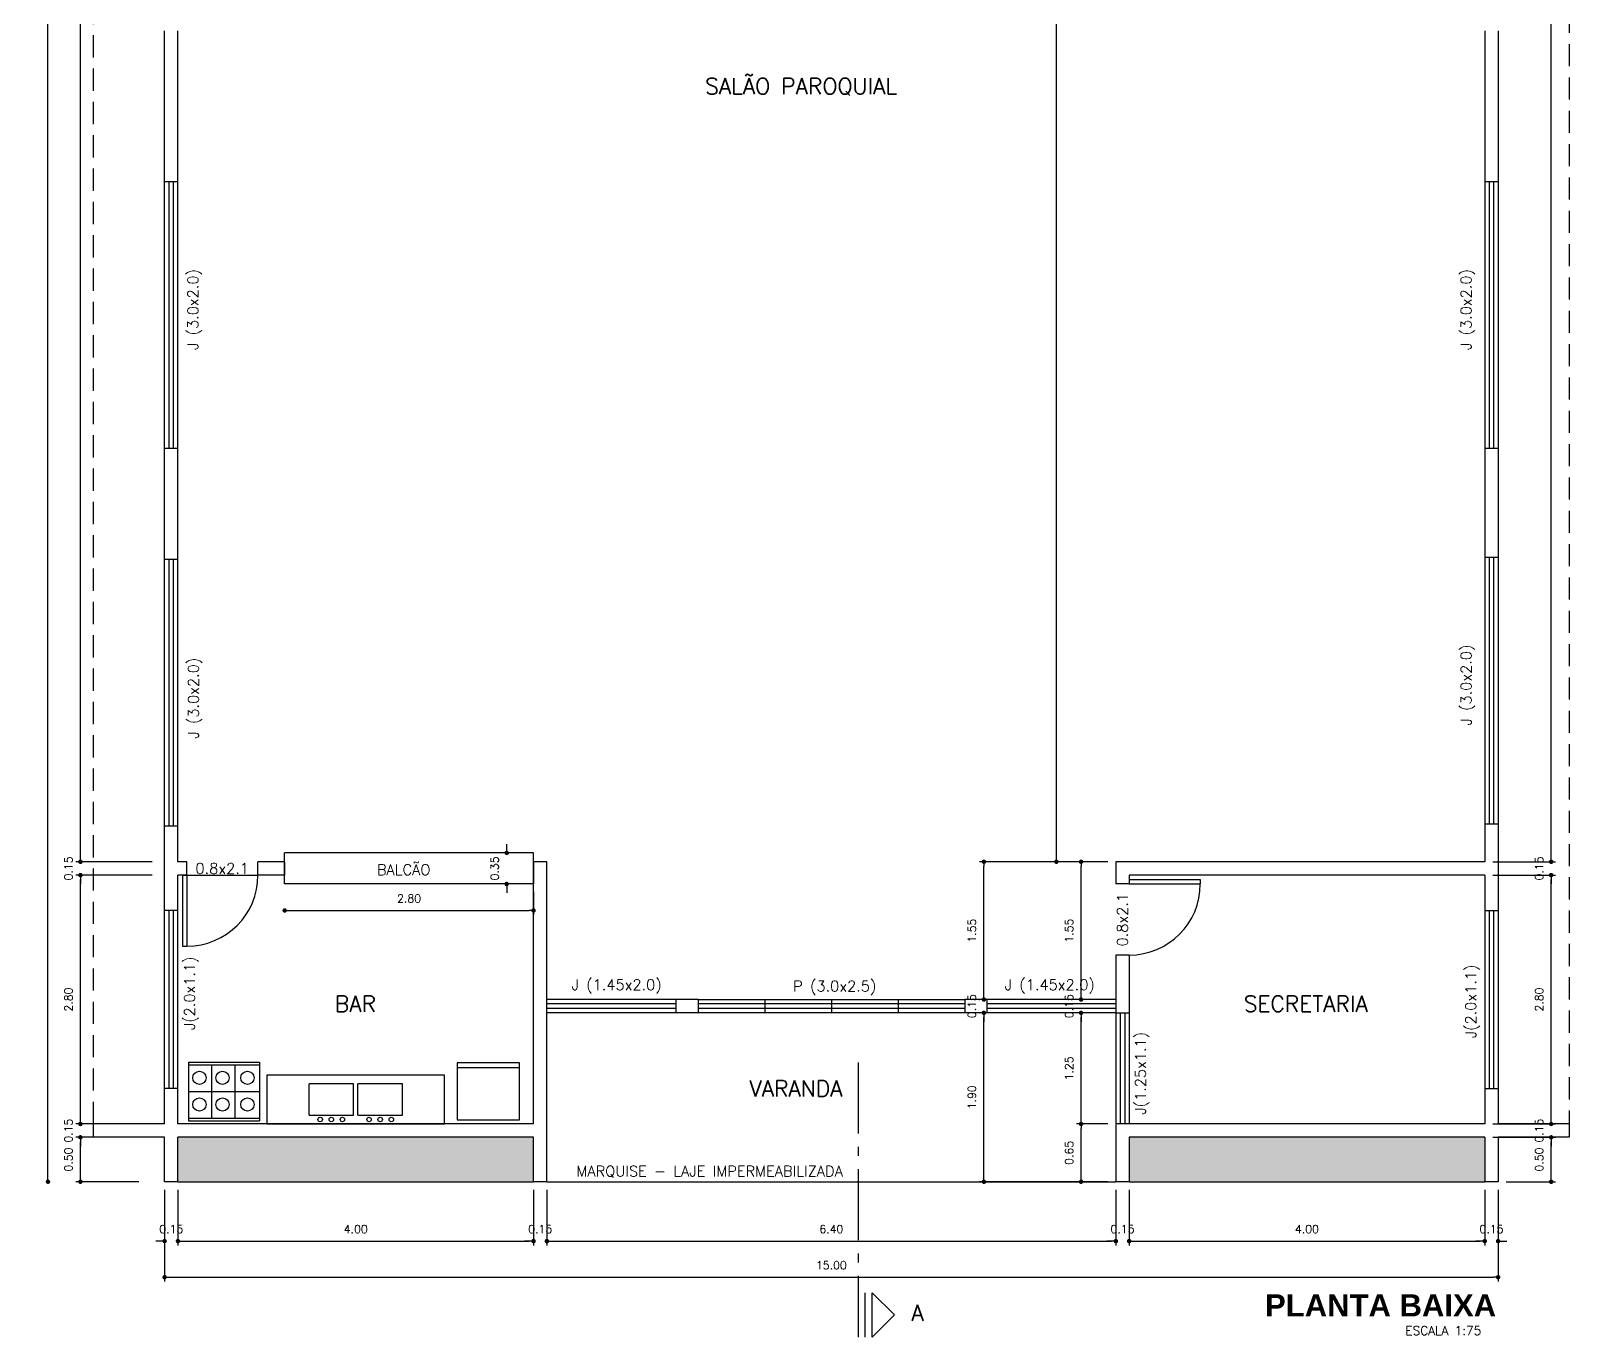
# Model space of a CAD drawing. Extents: x -206 to -86, y 71 to 127.
# Drawn here: x -157.41 to -140.1, y 80.46 to 95.16 of the extents above; entities that cross this region are included whole.
import ezdxf
from ezdxf.enums import TextEntityAlignment as Align

# ---------------------------------------------------------------- set-up
doc = ezdxf.new("R2010")
doc.units = 0
doc.header["$MEASUREMENT"] = 0
doc.linetypes.add('DASHDOT', pattern=[1.1, 0.8, -0.15, 0, -0.15])
doc.linetypes.add('HIDDEN', pattern=[0.375, 0.25, -0.125])
doc.layers.get('0').update_dxf_attribs({"linetype": 'CONTINUOUS'})
doc.layers.get('DEFPOINTS').update_dxf_attribs({"linetype": 'CONTINUOUS'})
for name, color, linetype in [('ACESSÓRIO', 2, 'CONTINUOUS'), ('ALVENARIA', 7, 'CONTINUOUS'), ('ALVENARIA1', 44, 'CONTINUOUS'), ('COBERTURA', 6, 'CONTINUOUS'), ('COTA', 1, 'CONTINUOUS'), ('JAPOR', 142, 'CONTINUOUS'), ('JARDIM', 90, 'CONTINUOUS'), ('TEXTO2', 40, 'CONTINUOUS'), ('TEXTO4', 4, 'CONTINUOUS'), ('TEXTO5', 5, 'CONTINUOUS')]:
    doc.layers.add(name, color=color, linetype=linetype)
doc.styles.add('SANSSERIFBOLD', font='sasb____.pfb')
doc.styles.add('SIMPLEX', font='SIMPLEX.SHX')
doc.dimstyles.new('DIM50', dxfattribs={"dimtxt": 0.09, "dimasz": 0.05, "dimexe": 0.05, "dimexo": 0.09, "dimgap": 0.09, "dimtad": 1, "dimzin": 0, "dimdsep": 46, "dimtxsty": 'SIMPLEX', "dimblk": 'DOT', "dimcen": 0.09, "dimadec": 0, "dimazin": 0, "dimtfac": 1, "dimtix": 1, "dimtofl": 0, "dimtmove": 2, "dimatfit": 3, "dimldrblk": 'DOT', "dimfxl": 1, "dimtolj": 1, "dimtzin": 0, "dimarcsym": 0})

# ---------------------------------------------------------------- blocks, each defined once
blk = doc.blocks.new('BAN2M2C')
at = {"layer": 'ACESSÓRIO'}
for p, q in [((1, 0), (-1, 0)), ((-1, 0), (-1, -0.55)), ((1, -0.55), (1, 0)), ((-0.525, -0.1), (-0.525, -0.45)), ((-0.025, -0.1), (-0.525, -0.1)), ((-0.025, -0.1), (-0.025, -0.45)), ((0.025, -0.1), (0.025, -0.45)), ((0.525, -0.1), (0.025, -0.1)), ((0.525, -0.1), (0.525, -0.45)), ((-0.525, -0.45), (-0.025, -0.45)), ((0.025, -0.45), (0.525, -0.45)), ((-1, -0.55), (1, -0.55))]:
    blk.add_line(p, q, dxfattribs=at)
for centre in [(-0.4, -0.05), (-0.275, -0.05), (-0.15, -0.05), (0.15, -0.05), (0.275, -0.05), (0.4, -0.05)]:
    blk.add_circle(centre, 0.025, dxfattribs=at)
blk = doc.blocks.new('GEL')
at = {"layer": 'ACESSÓRIO'}
for p, q in [((0.64135, 0), (0, 0)), ((0, 0), (0, -0.7)), ((0.5842, -0.7), (0.5842, 0)), ((0.64135, -0.7), (0.64135, 0)), ((0, -0.7), (0.64135, -0.7))]:
    blk.add_line(p, q, dxfattribs=at)
blk = doc.blocks.new('FOG6')
at = {"layer": 'ACESSÓRIO'}
for p, q in [((0.66, 0), (0, 0)), ((0, 0), (0, -0.8)), ((0.66, 0), (0.66, -0.8)), ((0.03, 0), (0.03, -0.8)), ((0.33, 0), (0.33, -0.8)), ((0.63, 0), (0.63, -0.8)), ((0.63, -0.26), (0.03, -0.26)), ((0.63, -0.52), (0.03, -0.52)), ((0.66, -0.8), (0, -0.8))]:
    blk.add_line(p, q, dxfattribs=at)
for centre in [(0.184, -0.122), (0.484, -0.122), (0.184, -0.382), (0.484, -0.382), (0.184, -0.662), (0.484, -0.662)]:
    blk.add_circle(centre, 0.075, dxfattribs=at)
blk = doc.blocks.new('DOT')
at = {"layer": 'ALVENARIA', "color": 0, "linetype": 'ByBlock'}
blk.add_line((-0.5, 0), (-1, 0), dxfattribs=at)
at = {"layer": 'ALVENARIA', "color": 0, "linetype": 'ByBlock', "const_width": 0.5}
blk.add_lwpolyline([(-0.25, 0, 1), (0.25, 0, 1)], format="xyb", close=True, dxfattribs=at)
blk = doc.blocks.new('*D70')
at = {"color": 0, "linetype": 'ByBlock'}
for p, q in [((-155.904, 82.122), (-155.904, 81.494)), ((-155.754, 82.122), (-155.754, 81.494)), ((-155.954, 81.544), (-156.004, 81.544)), ((-155.704, 81.544), (-155.654, 81.544))]:
    blk.add_line(p, q, dxfattribs=at)
at = {"layer": 'DEFPOINTS', "color": 0, "linetype": 'ByBlock'}
for p in [(-155.904, 82.212), (-155.754, 82.212), (-155.754, 81.544)]:
    blk.add_point(p, dxfattribs=at)
at = {"color": 0, "linetype": 'ByBlock', "xscale": 0.05, "yscale": 0.05, "zscale": 0.05}
blk.add_blockref('DOT', (-155.904, 81.544), dxfattribs=at)
at = {"color": 0, "linetype": 'ByBlock', "xscale": 0.05, "yscale": 0.05, "zscale": 0.05, "rotation": 180}
blk.add_blockref('DOT', (-155.754, 81.544), dxfattribs=at)
at = {"color": 0, "linetype": 'ByBlock', "insert": (-155.829, 81.679), "char_height": 0.09, "attachment_point": 5, "style": 'SIMPLEX'}
blk.add_mtext('\\A1;0.15', dxfattribs=at)
blk = doc.blocks.new('*D71')
at = {"color": 0, "linetype": 'ByBlock'}
for p, q in [((-151.754, 82.122), (-151.754, 81.494)), ((-155.704, 81.544), (-151.804, 81.544))]:
    blk.add_line(p, q, dxfattribs=at)
at = {"layer": 'DEFPOINTS', "color": 0, "linetype": 'ByBlock'}
for p in [(-155.754, 82.212), (-151.754, 82.212), (-151.754, 81.544)]:
    blk.add_point(p, dxfattribs=at)
at = {"color": 0, "linetype": 'ByBlock', "xscale": 0.05, "yscale": 0.05, "zscale": 0.05, "rotation": 180}
blk.add_blockref('DOT', (-155.754, 81.544), dxfattribs=at)
at = {"color": 0, "linetype": 'ByBlock', "xscale": 0.05, "yscale": 0.05, "zscale": 0.05}
blk.add_blockref('DOT', (-151.754, 81.544), dxfattribs=at)
at = {"color": 0, "linetype": 'ByBlock', "insert": (-153.754, 81.679), "char_height": 0.09, "attachment_point": 5, "style": 'SIMPLEX'}
blk.add_mtext('\\A1;4.00', dxfattribs=at)
blk = doc.blocks.new('*D72')
at = {"color": 0, "linetype": 'ByBlock'}
for p, q in [((-151.604, 82.122), (-151.604, 81.494)), ((-151.804, 81.544), (-151.854, 81.544)), ((-151.554, 81.544), (-151.504, 81.544))]:
    blk.add_line(p, q, dxfattribs=at)
at = {"layer": 'DEFPOINTS', "color": 0, "linetype": 'ByBlock'}
for p in [(-151.754, 82.212), (-151.604, 82.212), (-151.604, 81.544)]:
    blk.add_point(p, dxfattribs=at)
at = {"color": 0, "linetype": 'ByBlock', "xscale": 0.05, "yscale": 0.05, "zscale": 0.05}
blk.add_blockref('DOT', (-151.754, 81.544), dxfattribs=at)
at = {"color": 0, "linetype": 'ByBlock', "xscale": 0.05, "yscale": 0.05, "zscale": 0.05, "rotation": 180}
blk.add_blockref('DOT', (-151.604, 81.544), dxfattribs=at)
at = {"color": 0, "linetype": 'ByBlock', "insert": (-151.679, 81.679), "char_height": 0.09, "attachment_point": 5, "style": 'SIMPLEX'}
blk.add_mtext('\\A1;0.15', dxfattribs=at)
blk = doc.blocks.new('*D73')
at = {"color": 0, "linetype": 'ByBlock'}
for p, q in [((-145.204, 82.122), (-145.204, 81.494)), ((-151.554, 81.544), (-145.254, 81.544))]:
    blk.add_line(p, q, dxfattribs=at)
at = {"layer": 'DEFPOINTS', "color": 0, "linetype": 'ByBlock'}
for p in [(-151.604, 82.212), (-145.204, 82.212), (-145.204, 81.544)]:
    blk.add_point(p, dxfattribs=at)
at = {"color": 0, "linetype": 'ByBlock', "xscale": 0.05, "yscale": 0.05, "zscale": 0.05, "rotation": 180}
blk.add_blockref('DOT', (-151.604, 81.544), dxfattribs=at)
at = {"color": 0, "linetype": 'ByBlock', "xscale": 0.05, "yscale": 0.05, "zscale": 0.05}
blk.add_blockref('DOT', (-145.204, 81.544), dxfattribs=at)
at = {"color": 0, "linetype": 'ByBlock', "insert": (-148.404, 81.679), "char_height": 0.09, "attachment_point": 5, "style": 'SIMPLEX'}
blk.add_mtext('\\A1;6.40', dxfattribs=at)
blk = doc.blocks.new('*D74')
at = {"color": 0, "linetype": 'ByBlock'}
for p, q in [((-145.054, 82.122), (-145.054, 81.494)), ((-145.254, 81.544), (-145.304, 81.544)), ((-145.004, 81.544), (-144.954, 81.544))]:
    blk.add_line(p, q, dxfattribs=at)
at = {"layer": 'DEFPOINTS', "color": 0, "linetype": 'ByBlock'}
for p in [(-145.204, 82.212), (-145.054, 82.212), (-145.054, 81.544)]:
    blk.add_point(p, dxfattribs=at)
at = {"color": 0, "linetype": 'ByBlock', "xscale": 0.05, "yscale": 0.05, "zscale": 0.05}
blk.add_blockref('DOT', (-145.204, 81.544), dxfattribs=at)
at = {"color": 0, "linetype": 'ByBlock', "xscale": 0.05, "yscale": 0.05, "zscale": 0.05, "rotation": 180}
blk.add_blockref('DOT', (-145.054, 81.544), dxfattribs=at)
at = {"color": 0, "linetype": 'ByBlock', "insert": (-145.129, 81.679), "char_height": 0.09, "attachment_point": 5, "style": 'SIMPLEX'}
blk.add_mtext('\\A1;0.15', dxfattribs=at)
blk = doc.blocks.new('*D75')
at = {"color": 0, "linetype": 'ByBlock'}
for p, q in [((-141.054, 82.122), (-141.054, 81.494)), ((-145.004, 81.544), (-141.104, 81.544))]:
    blk.add_line(p, q, dxfattribs=at)
at = {"layer": 'DEFPOINTS', "color": 0, "linetype": 'ByBlock'}
for p in [(-145.054, 82.212), (-141.054, 82.212), (-141.054, 81.544)]:
    blk.add_point(p, dxfattribs=at)
at = {"color": 0, "linetype": 'ByBlock', "xscale": 0.05, "yscale": 0.05, "zscale": 0.05, "rotation": 180}
blk.add_blockref('DOT', (-145.054, 81.544), dxfattribs=at)
at = {"color": 0, "linetype": 'ByBlock', "xscale": 0.05, "yscale": 0.05, "zscale": 0.05}
blk.add_blockref('DOT', (-141.054, 81.544), dxfattribs=at)
at = {"color": 0, "linetype": 'ByBlock', "insert": (-143.054, 81.679), "char_height": 0.09, "attachment_point": 5, "style": 'SIMPLEX'}
blk.add_mtext('\\A1;4.00', dxfattribs=at)
blk = doc.blocks.new('*D76')
at = {"color": 0, "linetype": 'ByBlock'}
for p, q in [((-140.904, 82.122), (-140.904, 81.494)), ((-141.104, 81.544), (-141.154, 81.544)), ((-140.854, 81.544), (-140.804, 81.544))]:
    blk.add_line(p, q, dxfattribs=at)
at = {"layer": 'DEFPOINTS', "color": 0, "linetype": 'ByBlock'}
for p in [(-141.054, 82.212), (-140.904, 82.212), (-140.904, 81.544)]:
    blk.add_point(p, dxfattribs=at)
at = {"color": 0, "linetype": 'ByBlock', "xscale": 0.05, "yscale": 0.05, "zscale": 0.05}
blk.add_blockref('DOT', (-141.054, 81.544), dxfattribs=at)
at = {"color": 0, "linetype": 'ByBlock', "xscale": 0.05, "yscale": 0.05, "zscale": 0.05, "rotation": 180}
blk.add_blockref('DOT', (-140.904, 81.544), dxfattribs=at)
at = {"color": 0, "linetype": 'ByBlock', "insert": (-140.979, 81.679), "char_height": 0.09, "attachment_point": 5, "style": 'SIMPLEX'}
blk.add_mtext('\\A1;0.15', dxfattribs=at)
blk = doc.blocks.new('*D77')
at = {"color": 0, "linetype": 'ByBlock'}
for p, q in [((-155.904, 82.122), (-155.904, 81.088)), ((-140.904, 82.122), (-140.904, 81.088)), ((-155.854, 81.138), (-140.954, 81.138))]:
    blk.add_line(p, q, dxfattribs=at)
at = {"layer": 'DEFPOINTS', "color": 0, "linetype": 'ByBlock'}
for p in [(-155.904, 82.212), (-140.904, 82.212), (-140.904, 81.138)]:
    blk.add_point(p, dxfattribs=at)
at = {"color": 0, "linetype": 'ByBlock', "xscale": 0.05, "yscale": 0.05, "zscale": 0.05, "rotation": 180}
blk.add_blockref('DOT', (-155.904, 81.138), dxfattribs=at)
at = {"color": 0, "linetype": 'ByBlock', "xscale": 0.05, "yscale": 0.05, "zscale": 0.05}
blk.add_blockref('DOT', (-140.904, 81.138), dxfattribs=at)
at = {"color": 0, "linetype": 'ByBlock', "insert": (-148.404, 81.273), "char_height": 0.09, "attachment_point": 5, "style": 'SIMPLEX'}
blk.add_mtext('\\A1;15.00', dxfattribs=at)
blk = doc.blocks.new('*D127')
at = {"color": 0, "linetype": 'ByBlock'}
for p, q in [((-155.844, 82.712), (-156.701, 82.712)), ((-156.651, 82.262), (-156.651, 82.662)), ((-155.994, 82.212), (-156.701, 82.212))]:
    blk.add_line(p, q, dxfattribs=at)
at = {"layer": 'DEFPOINTS', "color": 0, "linetype": 'ByBlock'}
for p in [(-156.651, 82.712), (-155.754, 82.712), (-155.904, 82.212)]:
    blk.add_point(p, dxfattribs=at)
at = {"color": 0, "linetype": 'ByBlock', "xscale": 0.05, "yscale": 0.05, "zscale": 0.05}
for p, rotation in [((-156.651, 82.712), 90), ((-156.651, 82.212), 270)]:
    blk.add_blockref('DOT', p, dxfattribs=dict(at, rotation=rotation))
at = {"color": 0, "linetype": 'ByBlock', "insert": (-156.786, 82.462), "char_height": 0.09, "attachment_point": 5, "rotation": 90, "style": 'SIMPLEX'}
blk.add_mtext('\\A1;0.50', dxfattribs=at)
blk = doc.blocks.new('*D128')
at = {"color": 0, "linetype": 'ByBlock'}
for p, q in [((-156.651, 82.912), (-156.651, 82.962)), ((-155.844, 82.862), (-156.701, 82.862)), ((-156.651, 82.662), (-156.651, 82.612))]:
    blk.add_line(p, q, dxfattribs=at)
at = {"layer": 'DEFPOINTS', "color": 0, "linetype": 'ByBlock'}
for p in [(-156.651, 82.862), (-155.754, 82.862), (-155.754, 82.712)]:
    blk.add_point(p, dxfattribs=at)
at = {"color": 0, "linetype": 'ByBlock', "xscale": 0.05, "yscale": 0.05, "zscale": 0.05}
for p, rotation in [((-156.651, 82.862), 270), ((-156.651, 82.712), 90)]:
    blk.add_blockref('DOT', p, dxfattribs=dict(at, rotation=rotation))
at = {"color": 0, "linetype": 'ByBlock', "insert": (-156.786, 82.787), "char_height": 0.09, "attachment_point": 5, "rotation": 90, "style": 'SIMPLEX'}
blk.add_mtext('\\A1;0.15', dxfattribs=at)
blk = doc.blocks.new('*D129')
at = {"color": 0, "linetype": 'ByBlock'}
for p, q in [((-155.844, 85.662), (-156.701, 85.662)), ((-156.651, 82.912), (-156.651, 85.612))]:
    blk.add_line(p, q, dxfattribs=at)
at = {"layer": 'DEFPOINTS', "color": 0, "linetype": 'ByBlock'}
for p in [(-156.651, 85.662), (-155.754, 85.662), (-155.754, 82.862)]:
    blk.add_point(p, dxfattribs=at)
at = {"color": 0, "linetype": 'ByBlock', "xscale": 0.05, "yscale": 0.05, "zscale": 0.05}
for p, rotation in [((-156.651, 85.662), 90), ((-156.651, 82.862), 270)]:
    blk.add_blockref('DOT', p, dxfattribs=dict(at, rotation=rotation))
at = {"color": 0, "linetype": 'ByBlock', "insert": (-156.786, 84.262), "char_height": 0.09, "attachment_point": 5, "rotation": 90, "style": 'SIMPLEX'}
blk.add_mtext('\\A1;2.80', dxfattribs=at)
blk = doc.blocks.new('*D130')
at = {"color": 0, "linetype": 'ByBlock'}
for p, q in [((-156.651, 85.862), (-156.651, 85.912)), ((-155.844, 85.812), (-156.701, 85.812)), ((-156.651, 85.612), (-156.651, 85.562))]:
    blk.add_line(p, q, dxfattribs=at)
at = {"layer": 'DEFPOINTS', "color": 0, "linetype": 'ByBlock'}
for p in [(-156.651, 85.812), (-155.754, 85.812), (-155.754, 85.662)]:
    blk.add_point(p, dxfattribs=at)
at = {"color": 0, "linetype": 'ByBlock', "xscale": 0.05, "yscale": 0.05, "zscale": 0.05}
for p, rotation in [((-156.651, 85.812), 270), ((-156.651, 85.662), 90)]:
    blk.add_blockref('DOT', p, dxfattribs=dict(at, rotation=rotation))
at = {"color": 0, "linetype": 'ByBlock', "insert": (-156.786, 85.737), "char_height": 0.09, "attachment_point": 5, "rotation": 90, "style": 'SIMPLEX'}
blk.add_mtext('\\A1;0.15', dxfattribs=at)
blk = doc.blocks.new('*D131')
at = {"color": 0, "linetype": 'ByBlock'}
for p, q in [((-155.844, 106.912), (-156.701, 106.912)), ((-156.651, 85.862), (-156.651, 106.862))]:
    blk.add_line(p, q, dxfattribs=at)
at = {"layer": 'DEFPOINTS', "color": 0, "linetype": 'ByBlock'}
for p in [(-156.651, 106.912), (-155.754, 106.912), (-155.754, 85.812)]:
    blk.add_point(p, dxfattribs=at)
at = {"color": 0, "linetype": 'ByBlock', "xscale": 0.05, "yscale": 0.05, "zscale": 0.05}
for p, rotation in [((-156.651, 106.912), 90), ((-156.651, 85.812), 270)]:
    blk.add_blockref('DOT', p, dxfattribs=dict(at, rotation=rotation))
at = {"color": 0, "linetype": 'ByBlock', "insert": (-156.786, 96.362), "char_height": 0.09, "attachment_point": 5, "rotation": 90, "style": 'SIMPLEX'}
blk.add_mtext('\\A1;21.10', dxfattribs=at)
blk = doc.blocks.new('*D144')
at = {"color": 0, "linetype": 'ByBlock'}
for p, q in [((-155.994, 112.212), (-157.266, 112.212)), ((-157.216, 82.262), (-157.216, 112.162))]:
    blk.add_line(p, q, dxfattribs=at)
at = {"layer": 'DEFPOINTS', "color": 0, "linetype": 'ByBlock'}
for p in [(-157.216, 112.212), (-155.904, 112.212), (-155.904, 82.212)]:
    blk.add_point(p, dxfattribs=at)
at = {"color": 0, "linetype": 'ByBlock', "xscale": 0.05, "yscale": 0.05, "zscale": 0.05}
for p, rotation in [((-157.216, 112.212), 90), ((-157.216, 82.212), 270)]:
    blk.add_blockref('DOT', p, dxfattribs=dict(at, rotation=rotation))
at = {"color": 0, "linetype": 'ByBlock', "insert": (-157.351, 97.212), "char_height": 0.09, "attachment_point": 5, "rotation": 90, "style": 'SIMPLEX'}
blk.add_mtext('\\A1;30.00', dxfattribs=at)
blk = doc.blocks.new('*D145')
at = {"color": 0, "linetype": 'ByBlock'}
for p, q in [((-145.294, 82.862), (-145.645, 82.862)), ((-145.595, 82.262), (-145.595, 82.812)), ((-145.294, 82.212), (-145.645, 82.212))]:
    blk.add_line(p, q, dxfattribs=at)
at = {"layer": 'DEFPOINTS', "color": 0, "linetype": 'ByBlock'}
for p in [(-145.595, 82.862), (-145.204, 82.862), (-145.204, 82.212)]:
    blk.add_point(p, dxfattribs=at)
at = {"color": 0, "linetype": 'ByBlock', "xscale": 0.05, "yscale": 0.05, "zscale": 0.05}
for p, rotation in [((-145.595, 82.862), 90), ((-145.595, 82.212), 270)]:
    blk.add_blockref('DOT', p, dxfattribs=dict(at, rotation=rotation))
at = {"color": 0, "linetype": 'ByBlock', "insert": (-145.73, 82.537), "char_height": 0.09, "attachment_point": 5, "rotation": 90, "style": 'SIMPLEX'}
blk.add_mtext('\\A1;0.65', dxfattribs=at)
blk = doc.blocks.new('*D146')
at = {"color": 0, "linetype": 'ByBlock'}
for p, q in [((-145.294, 84.112), (-145.645, 84.112)), ((-145.595, 82.912), (-145.595, 84.062))]:
    blk.add_line(p, q, dxfattribs=at)
at = {"layer": 'DEFPOINTS', "color": 0, "linetype": 'ByBlock'}
for p in [(-145.595, 84.112), (-145.204, 84.112), (-145.204, 82.862)]:
    blk.add_point(p, dxfattribs=at)
at = {"color": 0, "linetype": 'ByBlock', "xscale": 0.05, "yscale": 0.05, "zscale": 0.05}
for p, rotation in [((-145.595, 84.112), 90), ((-145.595, 82.862), 270)]:
    blk.add_blockref('DOT', p, dxfattribs=dict(at, rotation=rotation))
at = {"color": 0, "linetype": 'ByBlock', "insert": (-145.73, 83.487), "char_height": 0.09, "attachment_point": 5, "rotation": 90, "style": 'SIMPLEX'}
blk.add_mtext('\\A1;1.25', dxfattribs=at)
blk = doc.blocks.new('*D147')
at = {"color": 0, "linetype": 'ByBlock'}
for p, q in [((-145.595, 84.312), (-145.595, 84.362)), ((-145.294, 84.262), (-145.645, 84.262)), ((-145.595, 84.062), (-145.595, 84.012))]:
    blk.add_line(p, q, dxfattribs=at)
at = {"layer": 'DEFPOINTS', "color": 0, "linetype": 'ByBlock'}
for p in [(-145.595, 84.262), (-145.204, 84.262), (-145.204, 84.112)]:
    blk.add_point(p, dxfattribs=at)
at = {"color": 0, "linetype": 'ByBlock', "xscale": 0.05, "yscale": 0.05, "zscale": 0.05}
for p, rotation in [((-145.595, 84.262), 270), ((-145.595, 84.112), 90)]:
    blk.add_blockref('DOT', p, dxfattribs=dict(at, rotation=rotation))
at = {"color": 0, "linetype": 'ByBlock', "insert": (-145.73, 84.187), "char_height": 0.09, "attachment_point": 5, "rotation": 90, "style": 'SIMPLEX'}
blk.add_mtext('\\A1;0.15', dxfattribs=at)
blk = doc.blocks.new('*D148')
at = {"color": 0, "linetype": 'ByBlock'}
for p, q in [((-145.294, 85.812), (-145.645, 85.812)), ((-145.595, 84.312), (-145.595, 85.762))]:
    blk.add_line(p, q, dxfattribs=at)
at = {"layer": 'DEFPOINTS', "color": 0, "linetype": 'ByBlock'}
for p in [(-145.595, 85.812), (-145.204, 85.812), (-145.204, 84.262)]:
    blk.add_point(p, dxfattribs=at)
at = {"color": 0, "linetype": 'ByBlock', "xscale": 0.05, "yscale": 0.05, "zscale": 0.05}
for p, rotation in [((-145.595, 85.812), 90), ((-145.595, 84.262), 270)]:
    blk.add_blockref('DOT', p, dxfattribs=dict(at, rotation=rotation))
at = {"color": 0, "linetype": 'ByBlock', "insert": (-145.73, 85.037), "char_height": 0.09, "attachment_point": 5, "rotation": 90, "style": 'SIMPLEX'}
blk.add_mtext('\\A1;1.55', dxfattribs=at)
blk = doc.blocks.new('*D149')
at = {"color": 0, "linetype": 'ByBlock'}
for p, q in [((-145.294, 84.112), (-146.738, 84.112)), ((-146.688, 82.262), (-146.688, 84.062)), ((-145.294, 82.212), (-146.738, 82.212))]:
    blk.add_line(p, q, dxfattribs=at)
at = {"layer": 'DEFPOINTS', "color": 0, "linetype": 'ByBlock'}
for p in [(-146.688, 84.112), (-145.204, 84.112), (-145.204, 82.212)]:
    blk.add_point(p, dxfattribs=at)
at = {"color": 0, "linetype": 'ByBlock', "xscale": 0.05, "yscale": 0.05, "zscale": 0.05}
for p, rotation in [((-146.688, 84.112), 90), ((-146.688, 82.212), 270)]:
    blk.add_blockref('DOT', p, dxfattribs=dict(at, rotation=rotation))
at = {"color": 0, "linetype": 'ByBlock', "insert": (-146.823, 83.162), "char_height": 0.09, "attachment_point": 5, "rotation": 90, "style": 'SIMPLEX'}
blk.add_mtext('\\A1;1.90', dxfattribs=at)
blk = doc.blocks.new('*D150')
at = {"color": 0, "linetype": 'ByBlock'}
for p, q in [((-146.688, 84.312), (-146.688, 84.362)), ((-146.744, 84.262), (-146.738, 84.262)), ((-146.688, 84.062), (-146.688, 84.012))]:
    blk.add_line(p, q, dxfattribs=at)
at = {"layer": 'DEFPOINTS', "color": 0, "linetype": 'ByBlock'}
for p in [(-146.688, 84.262), (-146.654, 84.262), (-145.204, 84.112)]:
    blk.add_point(p, dxfattribs=at)
at = {"color": 0, "linetype": 'ByBlock', "xscale": 0.05, "yscale": 0.05, "zscale": 0.05}
for p, rotation in [((-146.688, 84.262), 270), ((-146.688, 84.112), 90)]:
    blk.add_blockref('DOT', p, dxfattribs=dict(at, rotation=rotation))
at = {"color": 0, "linetype": 'ByBlock', "insert": (-146.823, 84.187), "char_height": 0.09, "attachment_point": 5, "rotation": 90, "style": 'SIMPLEX'}
blk.add_mtext('\\A1;0.15', dxfattribs=at)
blk = doc.blocks.new('*D151')
at = {"color": 0, "linetype": 'ByBlock'}
for p, q in [((-145.294, 85.812), (-146.738, 85.812)), ((-146.688, 84.312), (-146.688, 85.762))]:
    blk.add_line(p, q, dxfattribs=at)
at = {"layer": 'DEFPOINTS', "color": 0, "linetype": 'ByBlock'}
for p in [(-146.688, 85.812), (-145.204, 85.812), (-146.654, 84.262)]:
    blk.add_point(p, dxfattribs=at)
at = {"color": 0, "linetype": 'ByBlock', "xscale": 0.05, "yscale": 0.05, "zscale": 0.05}
for p, rotation in [((-146.688, 85.812), 90), ((-146.688, 84.262), 270)]:
    blk.add_blockref('DOT', p, dxfattribs=dict(at, rotation=rotation))
at = {"color": 0, "linetype": 'ByBlock', "insert": (-146.823, 85.037), "char_height": 0.09, "attachment_point": 5, "rotation": 90, "style": 'SIMPLEX'}
blk.add_mtext('\\A1;1.55', dxfattribs=at)
blk = doc.blocks.new('*D152')
at = {"color": 0, "linetype": 'ByBlock'}
for p, q in [((-140.964, 82.712), (-140.257, 82.712)), ((-140.307, 82.262), (-140.307, 82.662)), ((-140.814, 82.212), (-140.257, 82.212))]:
    blk.add_line(p, q, dxfattribs=at)
at = {"layer": 'DEFPOINTS', "color": 0, "linetype": 'ByBlock'}
for p in [(-141.054, 82.712), (-140.307, 82.712), (-140.904, 82.212)]:
    blk.add_point(p, dxfattribs=at)
at = {"color": 0, "linetype": 'ByBlock', "xscale": 0.05, "yscale": 0.05, "zscale": 0.05}
for p, rotation in [((-140.307, 82.712), 90), ((-140.307, 82.212), 270)]:
    blk.add_blockref('DOT', p, dxfattribs=dict(at, rotation=rotation))
at = {"color": 0, "linetype": 'ByBlock', "insert": (-140.442, 82.462), "char_height": 0.09, "attachment_point": 5, "rotation": 90, "style": 'SIMPLEX'}
blk.add_mtext('\\A1;0.50', dxfattribs=at)
blk = doc.blocks.new('*D153')
at = {"color": 0, "linetype": 'ByBlock'}
for p, q in [((-140.307, 82.912), (-140.307, 82.962)), ((-140.964, 82.862), (-140.257, 82.862)), ((-140.307, 82.662), (-140.307, 82.612))]:
    blk.add_line(p, q, dxfattribs=at)
at = {"layer": 'DEFPOINTS', "color": 0, "linetype": 'ByBlock'}
for p in [(-141.054, 82.862), (-140.307, 82.862), (-141.054, 82.712)]:
    blk.add_point(p, dxfattribs=at)
at = {"color": 0, "linetype": 'ByBlock', "xscale": 0.05, "yscale": 0.05, "zscale": 0.05}
for p, rotation in [((-140.307, 82.862), 270), ((-140.307, 82.712), 90)]:
    blk.add_blockref('DOT', p, dxfattribs=dict(at, rotation=rotation))
at = {"color": 0, "linetype": 'ByBlock', "insert": (-140.442, 82.787), "char_height": 0.09, "attachment_point": 5, "rotation": 90, "style": 'SIMPLEX'}
blk.add_mtext('\\A1;0.15', dxfattribs=at)
blk = doc.blocks.new('*D154')
at = {"color": 0, "linetype": 'ByBlock'}
for p, q in [((-140.964, 85.662), (-140.257, 85.662)), ((-140.307, 82.912), (-140.307, 85.612))]:
    blk.add_line(p, q, dxfattribs=at)
at = {"layer": 'DEFPOINTS', "color": 0, "linetype": 'ByBlock'}
for p in [(-141.054, 85.662), (-140.307, 85.662), (-141.054, 82.862)]:
    blk.add_point(p, dxfattribs=at)
at = {"color": 0, "linetype": 'ByBlock', "xscale": 0.05, "yscale": 0.05, "zscale": 0.05}
for p, rotation in [((-140.307, 85.662), 90), ((-140.307, 82.862), 270)]:
    blk.add_blockref('DOT', p, dxfattribs=dict(at, rotation=rotation))
at = {"color": 0, "linetype": 'ByBlock', "insert": (-140.442, 84.262), "char_height": 0.09, "attachment_point": 5, "rotation": 90, "style": 'SIMPLEX'}
blk.add_mtext('\\A1;2.80', dxfattribs=at)
blk = doc.blocks.new('*D155')
at = {"color": 0, "linetype": 'ByBlock'}
for p, q in [((-140.307, 85.862), (-140.307, 85.912)), ((-140.964, 85.812), (-140.257, 85.812)), ((-140.307, 85.612), (-140.307, 85.562))]:
    blk.add_line(p, q, dxfattribs=at)
at = {"layer": 'DEFPOINTS', "color": 0, "linetype": 'ByBlock'}
for p in [(-141.054, 85.812), (-140.307, 85.812), (-141.054, 85.662)]:
    blk.add_point(p, dxfattribs=at)
at = {"color": 0, "linetype": 'ByBlock', "xscale": 0.05, "yscale": 0.05, "zscale": 0.05}
for p, rotation in [((-140.307, 85.812), 270), ((-140.307, 85.662), 90)]:
    blk.add_blockref('DOT', p, dxfattribs=dict(at, rotation=rotation))
at = {"color": 0, "linetype": 'ByBlock', "insert": (-140.442, 85.737), "char_height": 0.09, "attachment_point": 5, "rotation": 90, "style": 'SIMPLEX'}
blk.add_mtext('\\A1;0.15', dxfattribs=at)
blk = doc.blocks.new('*D156')
at = {"color": 0, "linetype": 'ByBlock'}
for p, q in [((-140.964, 106.912), (-140.257, 106.912)), ((-140.307, 85.862), (-140.307, 106.862))]:
    blk.add_line(p, q, dxfattribs=at)
at = {"layer": 'DEFPOINTS', "color": 0, "linetype": 'ByBlock'}
for p in [(-141.054, 106.912), (-140.307, 106.912), (-141.054, 85.812)]:
    blk.add_point(p, dxfattribs=at)
at = {"color": 0, "linetype": 'ByBlock', "xscale": 0.05, "yscale": 0.05, "zscale": 0.05}
for p, rotation in [((-140.307, 106.912), 90), ((-140.307, 85.812), 270)]:
    blk.add_blockref('DOT', p, dxfattribs=dict(at, rotation=rotation))
at = {"color": 0, "linetype": 'ByBlock', "insert": (-140.442, 96.362), "char_height": 0.09, "attachment_point": 5, "rotation": 90, "style": 'SIMPLEX'}
blk.add_mtext('\\A1;21.10', dxfattribs=at)
blk = doc.blocks.new('*D211')
at = {"color": 0, "linetype": 'ByBlock'}
for p, q in [((-152.056, 85.962), (-152.056, 86.012)), ((-151.844, 85.912), (-152.106, 85.912)), ((-152.056, 85.512), (-152.056, 85.462))]:
    blk.add_line(p, q, dxfattribs=at)
at = {"layer": 'DEFPOINTS', "color": 0, "linetype": 'ByBlock'}
for p in [(-152.056, 85.912), (-151.754, 85.912), (-151.754, 85.562)]:
    blk.add_point(p, dxfattribs=at)
at = {"color": 0, "linetype": 'ByBlock', "xscale": 0.05, "yscale": 0.05, "zscale": 0.05}
for p, rotation in [((-152.056, 85.912), 270), ((-152.056, 85.562), 90)]:
    blk.add_blockref('DOT', p, dxfattribs=dict(at, rotation=rotation))
at = {"color": 0, "linetype": 'ByBlock', "insert": (-152.191, 85.737), "char_height": 0.09, "attachment_point": 5, "rotation": 90, "style": 'SIMPLEX'}
blk.add_mtext('\\A1;0.35', dxfattribs=at)
blk = doc.blocks.new('*D212')
at = {"color": 0, "linetype": 'ByBlock'}
for p, q in [((-151.754, 85.472), (-151.754, 85.214)), ((-154.504, 85.264), (-151.804, 85.264))]:
    blk.add_line(p, q, dxfattribs=at)
at = {"layer": 'DEFPOINTS', "color": 0, "linetype": 'ByBlock'}
for p in [(-154.554, 85.562), (-151.754, 85.562), (-151.754, 85.264)]:
    blk.add_point(p, dxfattribs=at)
at = {"color": 0, "linetype": 'ByBlock', "xscale": 0.05, "yscale": 0.05, "zscale": 0.05, "rotation": 180}
blk.add_blockref('DOT', (-154.554, 85.264), dxfattribs=at)
at = {"color": 0, "linetype": 'ByBlock', "xscale": 0.05, "yscale": 0.05, "zscale": 0.05}
blk.add_blockref('DOT', (-151.754, 85.264), dxfattribs=at)
at = {"color": 0, "linetype": 'ByBlock', "insert": (-153.154, 85.399), "char_height": 0.09, "attachment_point": 5, "style": 'SIMPLEX'}
blk.add_mtext('\\A1;2.80', dxfattribs=at)
blk = doc.blocks.new('*D213')
at = {"color": 0, "linetype": 'ByBlock'}
for p, q in [((-145.294, 105.412), (-145.923, 105.412)), ((-145.873, 85.862), (-145.873, 105.362)), ((-145.294, 85.812), (-145.923, 85.812))]:
    blk.add_line(p, q, dxfattribs=at)
at = {"layer": 'DEFPOINTS', "color": 0, "linetype": 'ByBlock'}
for p in [(-145.873, 105.412), (-145.204, 105.412), (-145.204, 85.812)]:
    blk.add_point(p, dxfattribs=at)
at = {"color": 0, "linetype": 'ByBlock', "xscale": 0.05, "yscale": 0.05, "zscale": 0.05}
for p, rotation in [((-145.873, 105.412), 90), ((-145.873, 85.812), 270)]:
    blk.add_blockref('DOT', p, dxfattribs=dict(at, rotation=rotation))
at = {"color": 0, "linetype": 'ByBlock', "insert": (-146.008, 95.612), "char_height": 0.09, "attachment_point": 5, "rotation": 90, "style": 'SIMPLEX'}
blk.add_mtext('\\A1;19.60', dxfattribs=at)

msp = doc.modelspace()

# ---------------------------------------------------------------- hatches: boundary and pattern name
at = {"layer": 'JARDIM'}
h = msp.add_hatch(dxfattribs=at)
h.set_pattern_fill('AR-SAND', color=256, scale=0.1, style=0)
h.paths.add_polyline_path([(-151.754, 82.212), (-151.754, 82.712), (-155.754, 82.712), (-155.754, 82.212)])
h.paths.add_polyline_path([(-141.054, 82.212), (-141.054, 82.712), (-145.054, 82.712), (-145.054, 82.212)])

# ---------------------------------------------------------------- linework, layer by layer
at = {"layer": 'ACESSÓRIO'}
for p, q in [((-154.554, 85.562), (-154.554, 85.912)), ((-151.754, 85.912), (-154.554, 85.912)), ((-151.754, 85.562), (-151.754, 85.912)), ((-151.754, 85.562), (-154.554, 85.562))]:
    msp.add_line(p, q, dxfattribs=at)
at = {"layer": 'ALVENARIA'}
for p, q in [((-155.904, 93.462), (-155.904, 95.162)), ((-155.754, 93.462), (-155.754, 95.162)), ((-141.054, 95.162), (-141.054, 93.462)), ((-140.904, 95.162), (-140.904, 93.462)), ((-155.754, 93.462), (-155.904, 93.462)), ((-140.904, 93.462), (-141.054, 93.462)), ((-155.904, 89.212), (-155.904, 90.462)), ((-155.754, 90.462), (-155.904, 90.462)), ((-155.754, 89.212), (-155.754, 90.462)), ((-140.904, 90.462), (-141.054, 90.462)), ((-141.054, 90.462), (-141.054, 89.237)), ((-140.904, 90.462), (-140.904, 89.237)), ((-155.754, 89.212), (-155.904, 89.212)), ((-140.904, 89.237), (-141.054, 89.237)), ((-155.754, 86.212), (-155.904, 86.212)), ((-155.904, 85.262), (-155.904, 86.212)), ((-155.754, 85.812), (-155.754, 86.212)), ((-140.904, 86.237), (-141.054, 86.237)), ((-141.054, 86.237), (-141.054, 85.812)), ((-140.904, 86.237), (-140.904, 85.812)), ((-155.654, 85.812), (-155.754, 85.812)), ((-155.654, 85.662), (-155.654, 85.812)), ((-154.854, 85.662), (-154.854, 85.812)), ((-154.554, 85.812), (-154.854, 85.812)), ((-154.554, 85.812), (-154.554, 85.662)), ((-151.604, 85.812), (-151.754, 85.812)), ((-151.754, 82.862), (-151.754, 85.812)), ((-151.754, 85.812), (-151.754, 85.562)), ((-151.604, 82.212), (-151.604, 85.812)), ((-145.204, 85.812), (-145.204, 85.562)), ((-141.054, 85.812), (-145.204, 85.812)), ((-140.904, 85.812), (-140.904, 85.262)), ((-155.654, 85.662), (-155.754, 85.662)), ((-155.754, 85.262), (-155.754, 85.662)), ((-154.554, 85.662), (-154.854, 85.662)), ((-145.054, 85.562), (-145.204, 85.562)), ((-141.054, 85.662), (-145.054, 85.662)), ((-145.054, 85.662), (-145.054, 85.562)), ((-141.054, 85.662), (-141.054, 85.262)), ((-155.754, 85.262), (-155.904, 85.262)), ((-141.054, 85.262), (-140.904, 85.262)), ((-145.054, 84.762), (-145.204, 84.762)), ((-145.204, 84.762), (-145.204, 84.262)), ((-145.054, 84.762), (-145.054, 84.112)), ((-150.154, 84.262), (-150.154, 84.112)), ((-149.904, 84.262), (-150.154, 84.262)), ((-149.904, 84.112), (-150.154, 84.112)), ((-149.904, 84.262), (-149.904, 84.112)), ((-146.654, 84.262), (-146.904, 84.262)), ((-146.904, 84.262), (-146.904, 84.112)), ((-146.654, 84.112), (-146.904, 84.112)), ((-146.654, 84.262), (-146.654, 84.112)), ((-145.204, 84.262), (-145.204, 84.112)), ((-145.204, 84.112), (-145.054, 84.112)), ((-155.754, 83.262), (-155.904, 83.262)), ((-155.904, 82.862), (-155.904, 83.262)), ((-155.754, 82.862), (-155.754, 83.262)), ((-141.054, 83.262), (-140.904, 83.262)), ((-141.054, 83.262), (-141.054, 82.862)), ((-140.904, 83.262), (-140.904, 82.862)), ((-156.704, 82.712), (-156.704, 82.862)), ((-155.904, 82.862), (-156.704, 82.862)), ((-151.754, 82.862), (-155.754, 82.862)), ((-151.754, 82.862), (-155.754, 82.862)), ((-145.204, 82.862), (-145.204, 82.212)), ((-141.054, 82.862), (-145.204, 82.862)), ((-140.104, 82.862), (-140.904, 82.862)), ((-140.104, 82.862), (-140.104, 82.712)), ((-155.904, 82.712), (-156.704, 82.712)), ((-155.904, 82.212), (-155.904, 82.712)), ((-155.754, 82.212), (-155.754, 82.712)), ((-151.754, 82.712), (-155.754, 82.712)), ((-151.754, 82.212), (-151.754, 82.712)), ((-145.054, 82.712), (-145.054, 82.212)), ((-141.054, 82.712), (-145.054, 82.712)), ((-141.054, 82.712), (-141.054, 82.212)), ((-140.104, 82.712), (-140.904, 82.712)), ((-140.904, 82.712), (-140.904, 82.212)), ((-155.754, 82.212), (-155.904, 82.212)), ((-151.604, 82.212), (-151.754, 82.212)), ((-145.054, 82.212), (-145.204, 82.212)), ((-140.904, 82.212), (-141.054, 82.212)), ((-148.024, 80.463), (-148.024, 80.963)), ((-147.944, 80.963), (-147.694, 80.713)), ((-147.944, 80.463), (-147.944, 80.963)), ((-147.694, 80.713), (-147.944, 80.463))]:
    msp.add_line(p, q, dxfattribs=at)
at = {"layer": 'ALVENARIA', "linetype": 'DASHDOT'}
msp.add_line((-148.103, 83.555), (-148.103, 80.463), dxfattribs=at)
at = {"layer": 'ALVENARIA1'}
for p, q in [((-155.654, 85.662), (-154.854, 85.662)), ((-155.754, 82.212), (-151.754, 82.212)), ((-151.604, 82.212), (-145.204, 82.212)), ((-145.054, 82.212), (-141.054, 82.212))]:
    msp.add_line(p, q, dxfattribs=at)
at = {"layer": 'COBERTURA', "linetype": 'HIDDEN'}
for p, q in [((-156.704, 82.862), (-156.704, 113.012)), ((-140.104, 113.012), (-140.104, 82.862))]:
    msp.add_line(p, q, dxfattribs=at)
at = {"layer": 'JAPOR'}
for p, q in [((-155.904, 90.462), (-155.904, 93.462)), ((-155.854, 90.462), (-155.854, 93.462)), ((-155.804, 90.462), (-155.804, 93.462)), ((-155.754, 90.462), (-155.754, 93.462)), ((-141.054, 93.462), (-141.054, 90.462)), ((-141.004, 93.462), (-141.004, 90.462)), ((-140.954, 93.462), (-140.954, 90.462)), ((-140.904, 93.462), (-140.904, 90.462)), ((-155.904, 86.212), (-155.904, 89.212)), ((-155.854, 86.212), (-155.854, 89.212)), ((-155.804, 86.212), (-155.804, 89.212)), ((-155.754, 86.212), (-155.754, 89.212)), ((-141.054, 89.237), (-141.054, 86.237)), ((-141.004, 89.237), (-141.004, 86.237)), ((-140.954, 89.237), (-140.954, 86.237)), ((-140.904, 89.237), (-140.904, 86.237)), ((-155.704, 85.662), (-155.704, 84.862)), ((-155.704, 85.662), (-155.654, 85.662)), ((-155.654, 85.662), (-155.654, 84.862)), ((-145.054, 85.612), (-144.254, 85.612)), ((-145.054, 85.612), (-145.054, 85.562)), ((-145.054, 85.562), (-144.254, 85.562)), ((-144.254, 85.612), (-144.254, 85.562)), ((-155.904, 83.262), (-155.904, 85.262)), ((-155.854, 83.262), (-155.854, 85.262)), ((-155.804, 83.262), (-155.804, 85.262)), ((-155.754, 83.262), (-155.754, 85.262)), ((-141.054, 85.262), (-141.054, 83.262)), ((-141.004, 85.262), (-141.004, 83.262)), ((-140.954, 85.262), (-140.954, 83.262)), ((-140.904, 85.262), (-140.904, 83.262)), ((-155.704, 84.862), (-155.654, 84.862)), ((-150.154, 84.262), (-151.604, 84.262)), ((-150.154, 84.212), (-151.604, 84.212)), ((-150.154, 84.162), (-151.604, 84.162)), ((-150.154, 84.112), (-151.604, 84.112)), ((-149.904, 84.262), (-146.904, 84.262)), ((-146.904, 84.212), (-149.904, 84.212)), ((-146.904, 84.162), (-149.904, 84.162)), ((-146.904, 84.112), (-149.904, 84.112)), ((-149.154, 84.262), (-149.154, 84.112)), ((-148.404, 84.262), (-148.404, 84.112)), ((-147.654, 84.262), (-147.654, 84.112)), ((-145.204, 84.262), (-146.654, 84.262)), ((-145.204, 84.212), (-146.654, 84.212)), ((-145.204, 84.162), (-146.654, 84.162)), ((-145.204, 84.112), (-146.654, 84.112)), ((-145.204, 84.112), (-145.204, 82.862)), ((-145.154, 84.112), (-145.154, 82.862)), ((-145.104, 84.112), (-145.104, 82.862)), ((-145.054, 84.112), (-145.054, 82.862))]:
    msp.add_line(p, q, dxfattribs=at)
for centre, end in [((-155.654, 85.662), 360), ((-145.054, 85.562), 0)]:
    msp.add_arc(centre, 0.8, 270, end, dxfattribs=at)

# ---------------------------------------------------------------- block references
at = {"layer": 'ACESSÓRIO'}
for name, p, rotation in [('FOG6', (-155.635, 82.897), 90), ('GEL', (-152.613, 82.909), 90), ('BAN2M2C', (-153.754, 82.862), 180)]:
    msp.add_blockref(name, p, dxfattribs=dict(at, rotation=rotation))

# ---------------------------------------------------------------- texts
at = {"layer": 'TEXTO2', "style": 'SIMPLEX'}
for s, p in [('J (3.0x2.0)', (-155.526, 92.025)), ('J (3.0x2.0)', (-141.204, 92.025)), ('J (3.0x2.0)', (-141.204, 87.8)), ('J (3.0x2.0)', (-155.521, 87.652)), ('0.8x2.1', (-145.07, 85.16)), ('J(2.0x1.1)', (-155.563, 84.332)), ('J(2.0x1.1)', (-141.151, 84.241)), ('J(1.25x1.1)', (-144.867, 83.432))]:
    msp.add_text(s, height=0.12, rotation=90, dxfattribs=at).set_placement(p, align=Align.CENTER)
for s, p in [('0.8x2.1', (-155.256, 85.677)), ('BALCÃO', (-153.215, 85.662)), ('J (1.45x2.0)', (-150.819, 84.369)), ('P (3.0x2.5)', (-148.366, 84.353)), ('J (1.45x2.0)', (-145.947, 84.369)), ('MARQUISE - LAJE IMPERMEABILIZADA', (-149.773, 82.271))]:
    msp.add_text(s, height=0.12, dxfattribs=at).set_placement(p, align=Align.CENTER)
msp.add_text('ESCALA 1:75', height=0.1, dxfattribs=at).set_placement((-141.947, 80.487))
at = {"layer": 'TEXTO4', "style": 'SIMPLEX'}
for s, p in [('SALÃO PAROQUIAL', (-148.744, 94.449)), ('BAR', (-153.757, 84.125)), ('SECRETARIA', (-143.067, 84.125)), ('VARANDA', (-148.802, 83.171))]:
    msp.add_text(s, height=0.18, dxfattribs=at).set_placement(p, align=Align.CENTER)
msp.add_text('A', height=0.18, dxfattribs=at).set_placement((-147.504, 80.646))
at = {"layer": 'TEXTO5', "style": 'SANSSERIFBOLD'}
msp.add_text('PLANTA BAIXA', height=0.25, dxfattribs=at).set_placement((-140.926, 80.696), align=Align.RIGHT)

# ---------------------------------------------------------------- dimensions: what is measured, and where the dimension line sits
at = {"layer": 'COTA'}
for base, p1, p2, picture, middle in [((-157.216, 112.212), (-155.904, 82.212), (-155.904, 112.212), '*D144', (-157.351, 97.212)), ((-140.307, 106.912), (-141.054, 85.812), (-141.054, 106.912), '*D156', (-140.442, 96.362)), ((-152.056, 85.912), (-151.754, 85.562), (-151.754, 85.912), '*D211', (-152.191, 85.737)), ((-140.307, 85.812), (-141.054, 85.662), (-141.054, 85.812), '*D155', (-140.442, 85.737)), ((-146.688, 85.812), (-146.654, 84.262), (-145.204, 85.812), '*D151', (-146.823, 85.037)), ((-145.595, 85.812), (-145.204, 84.262), (-145.204, 85.812), '*D148', (-145.73, 85.037)), ((-140.307, 85.662), (-141.054, 82.862), (-141.054, 85.662), '*D154', (-140.442, 84.262)), ((-146.688, 84.262), (-145.204, 84.112), (-146.654, 84.262), '*D150', (-146.823, 84.187)), ((-145.595, 84.262), (-145.204, 84.112), (-145.204, 84.262), '*D147', (-145.73, 84.187)), ((-145.595, 84.112), (-145.204, 82.862), (-145.204, 84.112), '*D146', (-145.73, 83.487)), ((-140.307, 82.862), (-141.054, 82.712), (-141.054, 82.862), '*D153', (-140.442, 82.787))]:
    dim = msp.add_linear_dim(base=base, p1=p1, p2=p2, angle=90, dimstyle='DIM50', override={"dimse1": 1}, dxfattribs=at)
    dim.commit()
    dim.dimension.update_dxf_attribs({"geometry": picture, "text_midpoint": middle})
for base, p1, p2, picture, middle in [((-156.851, 106.912), (-155.954, 85.812), (-155.954, 106.912), '*D131', (-156.986, 96.362)), ((-156.851, 85.812), (-155.954, 85.662), (-155.954, 85.812), '*D130', (-156.986, 85.737)), ((-156.851, 85.662), (-155.954, 82.862), (-155.954, 85.662), '*D129', (-156.986, 84.262)), ((-156.851, 82.862), (-155.954, 82.712), (-155.954, 82.862), '*D128', (-156.986, 82.787))]:
    dim = msp.add_linear_dim(base=base, p1=p1, p2=p2, angle=90, dimstyle='DIM50', override={"dimse1": 1}, dxfattribs=at)
    dim.commit()
    dim.dimension.update_dxf_attribs({"geometry": picture, "text_midpoint": middle, "insert": (-0.2, 0)})
at = {"layer": 'COTA', "linetype": 'ByBlock'}
dim = msp.add_linear_dim(base=(-145.873, 105.412), p1=(-145.204, 85.812), p2=(-145.204, 105.412), angle=90, dimstyle='DIM50', dxfattribs=at)
dim.commit()
dim.dimension.update_dxf_attribs({"geometry": '*D213', "text_midpoint": (-146.008, 95.612)})
at = {"layer": 'COTA'}
for base, p1, p2, picture, middle in [((-151.754, 85.264), (-154.554, 85.562), (-151.754, 85.562), '*D212', (-153.154, 85.399)), ((-151.754, 81.544), (-155.754, 82.212), (-151.754, 82.212), '*D71', (-153.754, 81.679)), ((-151.604, 81.544), (-151.754, 82.212), (-151.604, 82.212), '*D72', (-151.679, 81.679)), ((-145.204, 81.544), (-151.604, 82.212), (-145.204, 82.212), '*D73', (-148.404, 81.679)), ((-145.054, 81.544), (-145.204, 82.212), (-145.054, 82.212), '*D74', (-145.129, 81.679)), ((-141.054, 81.544), (-145.054, 82.212), (-141.054, 82.212), '*D75', (-143.054, 81.679)), ((-140.904, 81.544), (-141.054, 82.212), (-140.904, 82.212), '*D76', (-140.979, 81.679))]:
    dim = msp.add_linear_dim(base=base, p1=p1, p2=p2, dimstyle='DIM50', override={"dimse1": 1}, dxfattribs=at)
    dim.commit()
    dim.dimension.update_dxf_attribs({"geometry": picture, "text_midpoint": middle})
for base, p1, p2, picture, middle in [((-146.688, 84.112), (-145.204, 82.212), (-145.204, 84.112), '*D149', (-146.823, 83.162)), ((-145.595, 82.862), (-145.204, 82.212), (-145.204, 82.862), '*D145', (-145.73, 82.537)), ((-140.307, 82.712), (-140.904, 82.212), (-141.054, 82.712), '*D152', (-140.442, 82.462))]:
    dim = msp.add_linear_dim(base=base, p1=p1, p2=p2, angle=90, dimstyle='DIM50', dxfattribs=at)
    dim.commit()
    dim.dimension.update_dxf_attribs({"geometry": picture, "text_midpoint": middle})
dim = msp.add_linear_dim(base=(-156.851, 82.712), p1=(-156.104, 82.212), p2=(-155.954, 82.712), angle=90, dimstyle='DIM50', dxfattribs=at)
dim.commit()
dim.dimension.update_dxf_attribs({"geometry": '*D127', "text_midpoint": (-156.986, 82.462), "insert": (-0.2, 0)})
for base, p2, picture, middle in [((-155.754, 81.544), (-155.754, 82.212), '*D70', (-155.829, 81.679)), ((-140.904, 81.138), (-140.904, 82.212), '*D77', (-148.404, 81.273))]:
    dim = msp.add_linear_dim(base=base, p1=(-155.904, 82.212), p2=p2, dimstyle='DIM50', dxfattribs=at)
    dim.commit()
    dim.dimension.update_dxf_attribs({"geometry": picture, "text_midpoint": middle})

doc.saveas('drawing.dxf')
